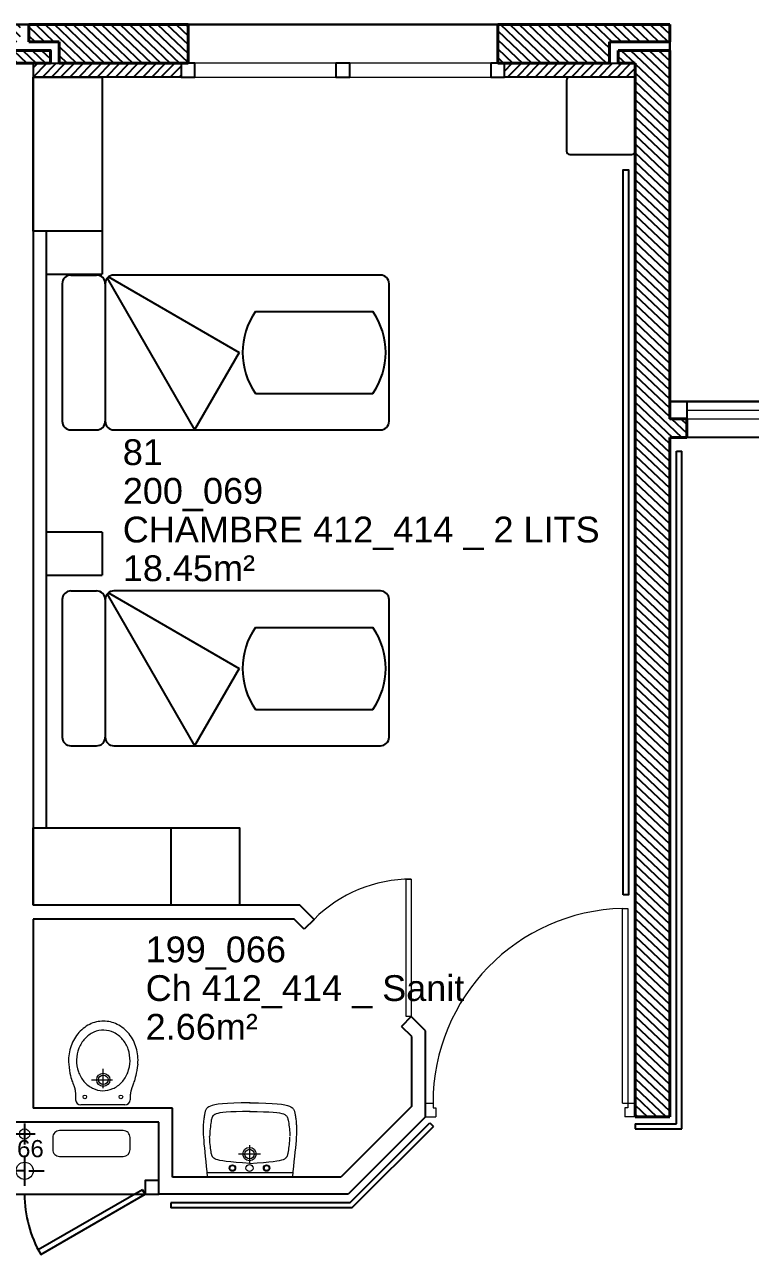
# Model space of a CAD drawing. Header units: metres. Extents: x -8 to 211, y -5 to 116.
# Drawn here: x 198.2 to 202.42, y 64.97 to 72.12 of the extents above; entities that cross this region are included whole.
import ezdxf

# ---------------------------------------------------------------- set-up
doc = ezdxf.new("R2010")
doc.units = ezdxf.units.M
doc.header["$LTSCALE"] = 0.6
doc.header["$MEASUREMENT"] = 0
doc.linetypes.add('CONTINU', pattern=[0])
doc.layers.get('0').update_dxf_attribs({"linetype": 'CONTINUOUS'})
for name, color, linetype in [('009 main courante', 181, 'CONTINUOUS'), ('400 Lits', 150, 'CONTINUOUS'), ('A_AGENC', 204, 'CONTINUOUS'), ('A_EQMP', 142, 'CONTINUOUS'), ('A_Etiqu_Gaine', 8, 'CONTINUOUS'), ('A_Etiqu_Gaine_ancien', 8, 'CONTINUOUS'), ('A_Etiqu_Gaine_code', 8, 'CONTINUOUS'), ('A_Etiqu_Local', 8, 'CONTINUOUS'), ('A_Etiqu_Local_ancien', 8, 'CONTINUOUS'), ('A_HACH_CLOIS', 7, 'CONTINU'), ('A_HACH_STRUC', 7, 'CONTINUOUS'), ('A_MUR_CLOIS', 8, 'CONTINU'), ('A_MURS_ALÈG', 7, 'CONTINU')]:
    doc.layers.add(name, color=color, linetype=linetype)
for name, color, linetype, lineweight in [('A_CHASS', 4, 'CONTINU', 0), ('A_MURS_STRU', 7, 'CONTINU', 40), ('A_PORTE', 8, 'CONTINU', 0), ('A_SANI', 5, 'CONTINU', 0), ('CONTOUR', 54, 'CONTINUOUS', 30)]:
    doc.layers.add(name, color=color, linetype=linetype, lineweight=lineweight)
doc.styles.add('Attribut', font='arial.ttf')

# ---------------------------------------------------------------- blocks, each defined once
blk = doc.blocks.new('A_Etiqu_Local')
at = {"style": 'Attribut', "flags": 1}
for tag, p in [('CODE_HOPITAL', (-0.4463, 1.632)), ('CODE_SITE', (-0.4463, 1.407)), ('CODE_BATIMENT', (-0.4463, 1.182)), ('CODE_SECTEUR', (-0.4463, 0.957)), ('CODE_ETAGE', (-0.4463, 0.732)), ('NOM_NORMALISE', (-0.4463, -0.843)), ('SECTEUR_ACTIVITE', (-0.4463, -1.068)), ('SOUS_SECTEUR_ACTIVITE', (-0.4463, -1.293)), ('VOLUME', (-0.4463, -1.518)), ('SERVICE', (-0.4463, -1.743)), ('CODE_UG', (-0.4463, -1.968)), ('CODE_UA', (-0.4463, -2.193)), ('CODE_POLE', (-0.4463, -2.418)), ('OCCUPANT_EXTERNE', (-0.4463, -2.643)), ('DISPONIBILITE', (-0.4463, -2.868)), ('ACCES_HANDICAPES', (-0.4463, -3.093)), ('NATURE_SOL', (-0.4463, -3.318)), ('RISQUE_LABORATOIRE', (-0.4463, -3.543)), ('AMIANTE', (-0.4463, -3.768))]:
    blk.add_attdef(tag, p, '', height=0.15, dxfattribs=at)
at = {"layer": 'A_Etiqu_Local', "style": 'Attribut'}
for tag, p in [('CODE_PIECE', (-0.4463, 0.282)), ('NOM_USAGE', (-0.4463, 0.057)), ('SURFACE', (-0.4463, -0.168))]:
    blk.add_attdef(tag, p, '', height=0.15, dxfattribs=at)
at = {"layer": 'A_Etiqu_Local_ancien', "style": 'Attribut'}
blk.add_attdef('CODE_PIECE_ANCIEN', (-0.4463, 0.507), '', height=0.15, dxfattribs=at)
blk = doc.blocks.new('A_Etiqu_Gaine')
at = {"style": 'Attribut', "flags": 1}
for tag, p in [('CODE_HOPITAL', (-0.4323, 0.8651)), ('CODE_SITE', (-0.4323, 0.7151)), ('CODE_BATIMENT', (-0.4323, 0.5651)), ('CODE_SECTEUR', (-0.4323, 0.4151)), ('CODE_ETAGE', (-0.4323, 0.2651)), ('NOM_NORMALISE', (-0.4323, -0.3349)), ('SECTEUR_ACTIVITE', (-0.4323, -0.4849)), ('SOUS_SECTEUR_ACTIVITE', (-0.4323, -0.6349)), ('SURFACE', (-0.4323, -0.7849)), ('CODE_UG', (-0.4323, -0.9349)), ('CODE_POLE', (-0.4323, -1.0849)), ('AMIANTE', (-0.4323, -1.2349))]:
    blk.add_attdef(tag, p, '', height=0.1, dxfattribs=at)
at = {"layer": 'A_Etiqu_Gaine', "style": 'Attribut'}
blk.add_attdef('NOM_USAGE', (-0.4323, -0.1849), '', height=0.1, dxfattribs=at)
at = {"layer": 'A_Etiqu_Gaine_ancien', "style": 'Attribut'}
blk.add_attdef('CODE_PIECE_ANCIEN', (-0.4323, 0.1151), '', height=0.1, dxfattribs=at)
at = {"layer": 'A_Etiqu_Gaine_code', "style": 'Attribut'}
blk.add_attdef('CODE_PIECE', (-0.4323, -0.0349), '', height=0.1, dxfattribs=at)

msp = doc.modelspace()

# ---------------------------------------------------------------- hatches: boundary and pattern name
at = {"layer": 'A_HACH_CLOIS'}
h = msp.add_hatch(dxfattribs=at)
h.set_pattern_fill('ANSI31', color=8, scale=0.3, style=0)
h.set_pattern_definition([(45, (198.250124, 71.8158), (-0.0265165, 0.0265165), [])])
h.paths.add_polyline_path([(201.7499, 71.8958), (200.9899, 71.8958), (200.9899, 71.8158), (201.7499, 71.8158)])
h.paths.add_polyline_path([(199.1099, 71.8958), (198.2501, 71.8958), (198.2501, 71.8158), (199.1099, 71.8158)])
at = {"layer": 'A_HACH_STRUC', "linetype": 'Continuous'}
h = msp.add_hatch(dxfattribs=at)
h.set_pattern_fill('ANSI31', color=8, scale=0.3, angle=-88.5553, style=0)
h.set_pattern_definition([(316.4447, (197.250147, 71.895803), (0.02583954, 0.0271766), [])])
h.paths.add_polyline_path([(199.1499, 72.1208), (198.225, 72.1208), (198.225, 72.0208), (198.4, 72.0208), (198.4, 71.8958), (199.1499, 71.8958)])
h.paths.add_polyline_path([(198, 72.0208), (198.175, 72.0208), (198.175, 72.1208), (197.2501, 72.1208), (197.2501, 71.8958), (197.2898, 71.8958), (198, 71.8958)])
h = msp.add_hatch(dxfattribs=at)
h.set_pattern_fill('ANSI31', color=8, scale=0.3, angle=-88.5553, style=0)
h.set_pattern_definition([(316.4447, (200.95005, 65.77093), (0.02583954, 0.0271766), [])])
h.paths.add_polyline_path([(201.9499, 69.7208), (202.0499, 69.7208), (202.0499, 69.8294), (201.9499, 69.8294), (201.9499, 71.9708), (201.6499, 71.9708), (201.6499, 71.8958), (201.7499, 71.8958), (201.7499, 71.8158), (201.7499, 65.7709), (201.9499, 65.7709), (201.9499, 66.9396), (201.9499, 67.021)])
h.paths.add_polyline_path([(201.5999, 72.0208), (201.9499, 72.0208), (201.9499, 72.1208), (200.95, 72.1208), (200.95, 71.8958), (201.5999, 71.8958)])
h = msp.add_hatch(dxfattribs=at)
h.set_pattern_fill('ANSI31', color=8, scale=0.3, angle=-88.5553, style=0)
h.set_pattern_definition([(316.445, (198.05003, 71.895803), (0.0258395, 0.0271766), [])])
h.paths.add_polyline_path([(198.35, 71.9708), (198.05, 71.9708), (198.05, 71.8958), (198.2499, 71.8958), (198.35, 71.8958)])

# ---------------------------------------------------------------- linework, layer by layer
at = {"layer": '009 main courante', "color": 8, "linetype": 'Continuous'}
for p, q in [((201.9899, 65.7309), (201.9899, 69.6408)), ((201.9899, 69.6408), (202.0199, 69.6408)), ((202.0199, 65.7009), (202.0199, 69.6408)), ((200.0904, 65.2709), (200.555, 65.7356)), ((200.1028, 65.2409), (200.5762, 65.7144)), ((200.555, 65.7356), (200.5762, 65.7144)), ((201.7499, 65.7309), (201.7499, 65.7009)), ((201.7499, 65.7309), (201.9899, 65.7309)), ((201.7499, 65.7009), (202.0199, 65.7009)), ((199.0495, 65.2709), (199.0494, 65.2409)), ((200.0904, 65.2709), (199.0494, 65.2709)), ((200.1028, 65.2409), (199.0494, 65.2409))]:
    msp.add_line(p, q, dxfattribs=at)
msp.add_lwpolyline([(201.6799, 67.0608), (201.6799, 71.2758), (201.7099, 71.2758), (201.7099, 67.0608)], close=True, dxfattribs=at)
at = {"layer": '400 Lits', "color": 8, "linetype": 'Continuous'}
for p, q in [((198.4684, 70.6646), (198.6184, 70.6646)), ((198.6793, 70.6458), (199.188, 69.7646)), ((198.6872, 70.6537), (199.4478, 70.2146)), ((200.2684, 70.6646), (198.7181, 70.6646)), ((198.4184, 70.6146), (198.4184, 69.8146)), ((198.6684, 70.6146), (198.6684, 69.8146)), ((198.6684, 70.6146), (198.6684, 69.8146)), ((198.6684, 70.6146), (198.6684, 69.8146)), ((200.3184, 69.8146), (200.3184, 70.6146)), ((199.5423, 70.4532), (200.2239, 70.4532)), ((199.4478, 70.2146), (199.188, 69.7646)), ((199.5423, 69.9761), (200.2239, 69.9761)), ((198.4684, 69.7646), (198.6184, 69.7646)), ((198.7181, 69.7646), (200.2684, 69.7646)), ((198.4684, 68.8279), (198.6184, 68.8279)), ((198.6793, 68.8091), (199.188, 67.9279)), ((198.6872, 68.817), (199.4478, 68.3779)), ((200.2684, 68.8279), (198.7181, 68.8279)), ((198.4184, 68.7779), (198.4184, 67.9779)), ((198.6684, 68.7779), (198.6684, 67.9779)), ((198.6684, 68.7779), (198.6684, 67.9779)), ((198.6684, 68.7779), (198.6684, 67.9779)), ((200.3184, 67.9779), (200.3184, 68.7779)), ((199.5423, 68.6165), (200.2239, 68.6165)), ((199.4478, 68.3779), (199.188, 67.9279)), ((199.5423, 68.1394), (200.2239, 68.1394)), ((198.4684, 67.9279), (198.6184, 67.9279)), ((198.7181, 67.9279), (200.2684, 67.9279))]:
    msp.add_line(p, q, dxfattribs=at)
for centre, radius, start, end in [((198.4684, 70.6146), 0.05, 89.99996, 180.00004), ((198.6184, 70.6146), 0.05, 0.00006, 89.99994), ((198.7184, 70.6146), 0.05, 90.00006, 179.99994), ((200.2684, 70.6146), 0.05, 0.00168, 90.00176), ((199.8831, 70.2146), 0.416, 145.00777, 214.99254), ((199.8831, 70.2146), 0.416, 325.00791, 34.99193), ((198.4684, 69.8146), 0.05, 180.00168, 270.00176), ((198.6184, 69.8146), 0.05, 269.99824, 359.99832), ((198.7184, 69.8146), 0.05, 180.00168, 270.00176), ((200.2684, 69.8146), 0.05, 269.99948, 359.99937), ((198.4684, 68.7779), 0.05, 89.99996, 180.00004), ((198.6184, 68.7779), 0.05, 0.00006, 89.99994), ((198.7184, 68.7779), 0.05, 90.00006, 179.99994), ((200.2684, 68.7779), 0.05, 0.00168, 90.00176), ((199.8831, 68.3779), 0.416, 145.00777, 214.99254), ((199.8831, 68.3779), 0.416, 325.00791, 34.99193), ((198.4684, 67.9779), 0.05, 180.00168, 270.00176), ((198.6184, 67.9779), 0.05, 269.99824, 359.99832), ((198.7184, 67.9779), 0.05, 180.00168, 270.00176), ((200.2684, 67.9779), 0.05, 269.99948, 359.99937)]:
    msp.add_arc(centre, radius, start, end, dxfattribs=at)
at = {"layer": 'A_AGENC', "color": 8, "linetype": 'Continuous'}
for points in [[(197.4999, 65.3209), (197.4999, 65.4009), (197.4199, 65.4009), (197.4199, 65.3209), (198.9799, 65.3209)], [(198.9799, 65.3209), (198.9799, 65.4009), (198.8999, 65.4009), (198.8999, 65.3209)]]:
    msp.add_lwpolyline(points, dxfattribs=at)
msp.add_lwpolyline([(198.8849, 65.3469), (198.2787, 64.9969), (198.2937, 64.9709), (198.8999, 65.3209)], close=True, dxfattribs=at)
msp.add_arc((198.8999, 65.3209), 0.7, 179.99999, 209.99999, dxfattribs=at)
at = {"layer": 'A_CHASS', "color": 8, "linetype": 'Continuous'}
for p, q in [((200.9099, 71.8958), (199.1899, 71.8958)), ((199.1899, 71.8158), (200.9099, 71.8158)), ((202.0499, 69.9294), (203.5499, 69.9294)), ((202.0499, 69.8794), (203.5499, 69.8794)), ((202.0499, 69.8294), (203.5499, 69.8294))]:
    msp.add_line(p, q, dxfattribs=at)
at = {"layer": 'A_EQMP', "color": 8, "linetype": 'Continuous'}
for p, q in [((198.6501, 71.8158), (198.6501, 70.6708)), ((198.325, 70.9208), (198.325, 67.4509)), ((198.325, 70.6708), (198.6501, 70.6708)), ((198.6501, 69.1708), (198.325, 69.1708)), ((198.6501, 69.1708), (198.6501, 68.9208)), ((198.325, 68.9208), (198.6501, 68.9208)), ((199.0501, 67.4509), (199.0501, 67.0009)), ((198.2, 65.7324), (198.2, 65.6094)), ((198.2615, 65.6709), (198.1385, 65.6709)), ((198.2, 65.545), (198.2, 65.3693)), ((198.2, 65.4571), (198.1122, 65.4571)), ((198.2251, 65.4571), (198.3129, 65.4571))]:
    msp.add_line(p, q, dxfattribs=at)
msp.add_lwpolyline([(198.6501, 70.9208), (198.2501, 70.9208), (198.2501, 71.8158), (198.6501, 71.8158)], dxfattribs=at)
msp.add_lwpolyline([(201.7499, 71.8158), (201.3699, 71.8158, 0.414214), (201.3499, 71.7958), (201.3499, 71.3858, 0.414214), (201.3699, 71.3658), (201.7299, 71.3658, 0.414213), (201.7499, 71.3858), (201.7499, 71.8158)], format="xyb", dxfattribs=at)
msp.add_lwpolyline([(198.2501, 67.0009), (198.2501, 67.4509), (199.4501, 67.4509), (199.4501, 67.0009)], close=True, dxfattribs=at)
at = {"layer": 'A_MUR_CLOIS', "color": 8, "linetype": 'Continuous'}
for p, q in [((198.2499, 71.8958), (198.2499, 67.0009)), ((199.8001, 67.0009), (198.2499, 67.0009)), ((199.8823, 66.9188), (199.8001, 67.0009)), ((198.2499, 66.9209), (198.2499, 65.8205)), ((199.767, 66.9209), (198.2499, 66.9209)), ((199.8257, 66.8622), (199.767, 66.9209)), ((199.8823, 66.9188), (199.8257, 66.8622)), ((200.448, 66.3531), (200.3914, 66.2965)), ((200.5301, 66.2709), (200.448, 66.3531)), ((200.4501, 66.2378), (200.3914, 66.2965)), ((200.4501, 65.8324), (200.4501, 66.2378)), ((200.5301, 65.7709), (200.5301, 66.2709)), ((199.0599, 65.8205), (198.2499, 65.8205)), ((199.0599, 65.4209), (199.0599, 65.8205)), ((200.4501, 65.8324), (200.0387, 65.4209)), ((198.9799, 65.7405), (197.4199, 65.7405)), ((198.9799, 65.3209), (198.9799, 65.7405)), ((200.5301, 65.7709), (200.0801, 65.3209)), ((200.0387, 65.4209), (199.0599, 65.4209)), ((200.0801, 65.3209), (198.9799, 65.3209))]:
    msp.add_line(p, q, dxfattribs=at)
msp.add_lwpolyline([(198.2501, 71.8958), (199.1103, 71.8958), (199.1103, 71.8158), (198.2501, 71.8158)], dxfattribs=at)
for points in [[(199.1099, 71.8958), (199.1099, 71.8158), (199.1899, 71.8158), (199.1899, 71.8958)], [(200.0099, 71.8958), (200.0099, 71.8158), (200.0899, 71.8158), (200.0899, 71.8958)], [(200.9099, 71.8958), (200.9099, 71.8158), (200.9899, 71.8158), (200.9899, 71.8958)], [(201.7499, 71.8958), (201.7499, 71.8158), (200.9899, 71.8158), (200.9899, 71.8958)], [(202.0499, 69.8294), (201.9499, 69.8294), (201.9499, 69.9294), (202.0499, 69.9294)]]:
    msp.add_lwpolyline(points, close=True, dxfattribs=at)
at = {"layer": 'A_MURS_ALÈG', "color": 8, "ltscale": 200}
for p, q in [((199.1499, 72.1208), (200.95, 72.1208)), ((203.5499, 69.7208), (202.0499, 69.7208))]:
    msp.add_line(p, q, dxfattribs=at)
at = {"layer": 'A_MURS_STRU', "color": 8, "linetype": 'Continuous'}
for p, q in [((198.225, 72.1208), (199.1499, 72.1208)), ((198.225, 72.1208), (198.225, 72.0208)), ((199.1499, 72.1208), (199.1499, 71.8958)), ((201.9499, 72.1208), (200.95, 72.1208)), ((200.95, 72.1208), (200.95, 71.8958)), ((201.9499, 72.1208), (201.9499, 72.0208)), ((198.225, 72.0208), (198.4, 72.0208)), ((198.4, 72.0208), (198.4, 71.8958)), ((201.9499, 72.0208), (201.5999, 72.0208)), ((201.5999, 72.0208), (201.5999, 71.8958)), ((201.6499, 71.8958), (201.6499, 71.9708)), ((201.6499, 71.9708), (201.9499, 71.9708)), ((201.9499, 69.8294), (201.9499, 71.9708)), ((198.4, 71.8958), (199.1499, 71.8958)), ((201.5999, 71.8958), (200.95, 71.8958)), ((201.7499, 71.8958), (201.6499, 71.8958)), ((201.7499, 71.8958), (201.7499, 65.7709)), ((202.0499, 69.8294), (201.9499, 69.8294)), ((202.0499, 69.7208), (202.0499, 69.8294)), ((201.9499, 65.7709), (201.9499, 69.7208)), ((202.0499, 69.7208), (201.9499, 69.7208)), ((201.7499, 65.7709), (201.9499, 65.7709))]:
    msp.add_line(p, q, dxfattribs=at)
msp.add_lwpolyline([(198.35, 71.8958), (198.35, 71.9708), (198.05, 71.9708), (198.05, 71.8958), (198.35, 71.8958)], dxfattribs=at)
at = {"layer": 'A_PORTE', "color": 8, "linetype": 'Continuous'}
for p, q in [((200.418, 66.3531), (200.418, 67.1531)), ((200.418, 67.1531), (200.448, 67.1531)), ((200.448, 67.1531), (200.448, 66.3531)), ((201.676, 65.8509), (201.676, 66.9825)), ((201.676, 66.9825), (201.706, 66.9825)), ((201.706, 66.9825), (201.706, 65.8231)), ((200.448, 66.3531), (200.418, 66.3531)), ((200.5301, 65.7709), (200.5301, 65.8509)), ((200.5301, 65.8509), (200.574, 65.8509)), ((200.574, 65.8509), (200.574, 65.8231)), ((201.676, 65.8509), (201.7499, 65.8509)), ((201.7499, 65.7709), (201.7499, 65.8509)), ((200.574, 65.8231), (200.59, 65.8231)), ((200.59, 65.8231), (200.59, 65.7709)), ((201.69, 65.8231), (201.69, 65.7709)), ((201.706, 65.8231), (201.69, 65.8231)), ((200.5301, 65.7709), (200.59, 65.7709)), ((201.7499, 65.7709), (201.69, 65.7709))]:
    msp.add_line(p, q, dxfattribs=at)
for centre, radius, start, end in [((200.448, 66.3531), 0.8, 90, 135.00001), ((201.706, 65.8509), 1.132, 91.51862, 180)]:
    msp.add_arc(centre, radius, start, end, dxfattribs=at)
at = {"layer": 'A_SANI', "color": 8, "linetype": 'Continuous'}
for p, q in [((198.4572, 66.0766), (198.4589, 66.0572)), ((198.8576, 66.0766), (198.8547, 66.0572)), ((198.4589, 66.0572), (198.461, 66.04)), ((198.461, 66.04), (198.4634, 66.0248)), ((198.4634, 66.0248), (198.4661, 66.0115)), ((198.4661, 66.0115), (198.4689, 65.9999)), ((198.4689, 65.9999), (198.4718, 65.9897)), ((198.6574, 65.9374), (198.6574, 66.0497)), ((198.8433, 65.9999), (198.8407, 65.9897)), ((198.8461, 66.0115), (198.8433, 65.9999)), ((198.8489, 66.0248), (198.8461, 66.0115)), ((198.8517, 66.04), (198.8489, 66.0248)), ((198.8547, 66.0572), (198.8517, 66.04)), ((198.4718, 65.9897), (198.4748, 65.9809)), ((198.4748, 65.9809), (198.4776, 65.9733)), ((198.4776, 65.9733), (198.4803, 65.9668)), ((198.4803, 65.9668), (198.4827, 65.961)), ((198.4827, 65.961), (198.4838, 65.9584)), ((198.4838, 65.9584), (198.4848, 65.956)), ((198.4848, 65.956), (198.4858, 65.9536)), ((198.4858, 65.9536), (198.4866, 65.9514)), ((198.4866, 65.9514), (198.4875, 65.9493)), ((198.4875, 65.9493), (198.4882, 65.9472)), ((198.4882, 65.9472), (198.4889, 65.9451)), ((198.4889, 65.9451), (198.4896, 65.9431)), ((198.4896, 65.9431), (198.4902, 65.941)), ((198.4902, 65.941), (198.4908, 65.9389)), ((198.4908, 65.9389), (198.4913, 65.9368)), ((198.4913, 65.9368), (198.4918, 65.9346)), ((198.4918, 65.9346), (198.4922, 65.9324)), ((198.4922, 65.9324), (198.4927, 65.9302)), ((198.4927, 65.9302), (198.4931, 65.9279)), ((198.4931, 65.9279), (198.4934, 65.9256)), ((198.4934, 65.9256), (198.4938, 65.9233)), ((198.4938, 65.9233), (198.4941, 65.921)), ((198.589, 65.9862), (198.7111, 65.9862)), ((198.8185, 65.9233), (198.818, 65.921)), ((198.8192, 65.9256), (198.8185, 65.9233)), ((198.8198, 65.9279), (198.8192, 65.9256)), ((198.8205, 65.9302), (198.8198, 65.9279)), ((198.8212, 65.9324), (198.8205, 65.9302)), ((198.8219, 65.9346), (198.8212, 65.9324)), ((198.8227, 65.9368), (198.8219, 65.9346)), ((198.8234, 65.9389), (198.8227, 65.9368)), ((198.8241, 65.941), (198.8234, 65.9389)), ((198.8249, 65.9431), (198.8241, 65.941)), ((198.8256, 65.9451), (198.8249, 65.9431)), ((198.8264, 65.9472), (198.8256, 65.9451)), ((198.8272, 65.9493), (198.8264, 65.9472)), ((198.828, 65.9514), (198.8272, 65.9493)), ((198.8288, 65.9536), (198.828, 65.9514)), ((198.8297, 65.956), (198.8288, 65.9536)), ((198.8306, 65.9584), (198.8297, 65.956)), ((198.8315, 65.961), (198.8306, 65.9584)), ((198.8336, 65.9668), (198.8315, 65.961)), ((198.8358, 65.9733), (198.8336, 65.9668)), ((198.8382, 65.9809), (198.8358, 65.9733)), ((198.8407, 65.9897), (198.8382, 65.9809)), ((198.4941, 65.921), (198.4944, 65.9188)), ((198.4944, 65.9188), (198.4946, 65.9165)), ((198.4946, 65.9165), (198.4951, 65.9121)), ((198.4951, 65.9121), (198.4954, 65.9078)), ((198.4954, 65.9078), (198.4957, 65.9035)), ((198.4957, 65.9035), (198.4959, 65.8992)), ((198.4959, 65.8992), (198.496, 65.8949)), ((198.496, 65.8949), (198.4961, 65.8906)), ((198.4961, 65.8906), (198.4962, 65.8863)), ((198.4962, 65.8863), (198.4962, 65.8818)), ((198.4962, 65.8818), (198.4962, 65.8772)), ((198.4962, 65.8772), (198.4962, 65.8725)), ((198.4962, 65.8725), (198.4964, 65.8693)), ((198.8136, 65.8725), (198.8135, 65.8693)), ((198.8137, 65.8818), (198.8136, 65.8772)), ((198.8136, 65.8772), (198.8136, 65.8725)), ((198.8138, 65.8906), (198.8137, 65.8863)), ((198.8137, 65.8863), (198.8137, 65.8818)), ((198.814, 65.8949), (198.8138, 65.8906)), ((198.8143, 65.8992), (198.814, 65.8949)), ((198.8147, 65.9035), (198.8143, 65.8992)), ((198.8153, 65.9078), (198.8147, 65.9035)), ((198.816, 65.9121), (198.8153, 65.9078)), ((198.8169, 65.9165), (198.816, 65.9121)), ((198.8174, 65.9188), (198.8169, 65.9165)), ((198.818, 65.921), (198.8174, 65.9188)), ((199.4162, 65.8506), (199.3798, 65.8489)), ((199.4598, 65.8519), (199.4162, 65.8506)), ((199.5112, 65.8526), (199.4598, 65.8519)), ((199.5073, 65.8526), (199.5587, 65.8519)), ((199.5587, 65.8519), (199.6022, 65.8506)), ((199.6022, 65.8506), (199.6387, 65.8489)), ((198.7835, 65.8405), (198.5263, 65.8405)), ((199.2451, 65.78), (199.2441, 65.7739)), ((199.2461, 65.7857), (199.2451, 65.78)), ((199.2471, 65.791), (199.2461, 65.7857)), ((199.2482, 65.7959), (199.2471, 65.791)), ((199.2493, 65.8003), (199.2482, 65.7959)), ((199.2505, 65.8043), (199.2493, 65.8003)), ((199.2519, 65.808), (199.2505, 65.8043)), ((199.2534, 65.8114), (199.2519, 65.808)), ((199.2551, 65.8144), (199.2534, 65.8114)), ((199.257, 65.8173), (199.2551, 65.8144)), ((199.2591, 65.8199), (199.257, 65.8173)), ((199.2615, 65.8224), (199.2591, 65.8199)), ((199.2643, 65.8248), (199.2615, 65.8224)), ((199.2709, 65.8294), (199.2643, 65.8248)), ((199.2796, 65.8335), (199.2709, 65.8294)), ((199.2911, 65.8374), (199.2796, 65.8335)), ((199.3062, 65.8409), (199.2911, 65.8374)), ((199.3255, 65.844), (199.3062, 65.8409)), ((199.3498, 65.8466), (199.3255, 65.844)), ((199.3798, 65.8489), (199.3498, 65.8466)), ((199.6387, 65.8489), (199.6687, 65.8466)), ((199.6687, 65.8466), (199.693, 65.844)), ((199.693, 65.844), (199.7123, 65.8409)), ((199.7123, 65.8409), (199.7273, 65.8374)), ((199.7273, 65.8374), (199.7389, 65.8335)), ((199.7389, 65.8335), (199.7476, 65.8294)), ((199.7476, 65.8294), (199.7542, 65.8248)), ((199.7542, 65.8248), (199.7569, 65.8224)), ((199.7569, 65.8224), (199.7593, 65.8199)), ((199.7593, 65.8199), (199.7615, 65.8173)), ((199.7615, 65.8173), (199.7634, 65.8144)), ((199.7634, 65.8144), (199.7651, 65.8114)), ((199.7651, 65.8114), (199.7666, 65.808)), ((199.7666, 65.808), (199.7679, 65.8043)), ((199.7679, 65.8043), (199.7691, 65.8003)), ((199.7691, 65.8003), (199.7702, 65.7959)), ((199.7702, 65.7959), (199.7713, 65.791)), ((199.7713, 65.791), (199.7723, 65.7857)), ((199.7723, 65.7857), (199.7733, 65.78)), ((199.7733, 65.78), (199.7743, 65.7739)), ((199.2378, 65.7117), (199.2376, 65.7061)), ((199.2381, 65.7173), (199.2378, 65.7117)), ((199.2385, 65.7231), (199.2381, 65.7173)), ((199.2389, 65.729), (199.2385, 65.7231)), ((199.2395, 65.7352), (199.2389, 65.729)), ((199.2401, 65.7415), (199.2395, 65.7352)), ((199.2408, 65.7481), (199.2401, 65.7415)), ((199.2416, 65.7546), (199.2408, 65.7481)), ((199.2424, 65.7612), (199.2416, 65.7546)), ((199.2432, 65.7676), (199.2424, 65.7612)), ((199.2441, 65.7739), (199.2432, 65.7676)), ((199.7743, 65.7739), (199.7752, 65.7676)), ((199.7752, 65.7676), (199.7761, 65.7612)), ((199.7761, 65.7612), (199.7769, 65.7546)), ((199.7769, 65.7546), (199.7777, 65.7481)), ((199.7777, 65.7481), (199.7783, 65.7415)), ((199.7783, 65.7415), (199.779, 65.7352)), ((199.779, 65.7352), (199.7795, 65.729)), ((199.7795, 65.729), (199.78, 65.7231)), ((199.78, 65.7231), (199.7804, 65.7173)), ((199.7804, 65.7173), (199.7807, 65.7117)), ((199.7807, 65.7117), (199.7809, 65.7061)), ((198.3634, 65.6505), (198.3634, 65.5805)), ((198.7734, 65.6905), (198.4034, 65.6905)), ((198.8134, 65.5805), (198.8134, 65.6505)), ((199.2375, 65.7005), (199.2374, 65.6947)), ((199.2374, 65.6947), (199.2375, 65.6886)), ((199.2376, 65.7061), (199.2375, 65.7005)), ((199.2375, 65.6886), (199.2377, 65.6823)), ((199.2377, 65.6823), (199.238, 65.6754)), ((199.238, 65.6754), (199.2383, 65.6681)), ((199.2383, 65.6681), (199.2394, 65.6518)), ((199.2394, 65.6518), (199.2409, 65.6332)), ((199.7791, 65.6518), (199.7776, 65.6332)), ((199.7801, 65.6681), (199.7791, 65.6518)), ((199.7805, 65.6754), (199.7801, 65.6681)), ((199.7808, 65.6823), (199.7805, 65.6754)), ((199.7809, 65.6886), (199.7808, 65.6823)), ((199.7809, 65.7061), (199.781, 65.7005)), ((199.781, 65.6947), (199.7809, 65.6886)), ((199.781, 65.7005), (199.781, 65.6947)), ((199.2409, 65.6332), (199.2427, 65.6125)), ((199.2427, 65.6125), (199.2448, 65.5899)), ((199.2448, 65.5899), (199.2471, 65.5655)), ((199.2471, 65.5655), (199.2497, 65.5393)), ((199.5073, 65.6055), (199.5073, 65.5034)), ((199.7713, 65.5655), (199.7687, 65.5393)), ((199.7737, 65.5899), (199.7713, 65.5655)), ((199.7758, 65.6125), (199.7737, 65.5899)), ((199.7776, 65.6332), (199.7758, 65.6125)), ((198.4034, 65.5405), (198.7734, 65.5405)), ((199.2497, 65.5393), (199.2525, 65.5117)), ((199.2525, 65.5117), (199.2554, 65.4826)), ((199.5705, 65.5545), (199.444, 65.5545)), ((199.7659, 65.5117), (199.763, 65.4826)), ((199.7687, 65.5393), (199.7659, 65.5117)), ((199.2554, 65.4826), (199.2585, 65.4523)), ((199.2585, 65.4523), (199.2616, 65.4209)), ((199.7569, 65.4458), (199.2616, 65.4458)), ((199.76, 65.4523), (199.7569, 65.4209)), ((199.763, 65.4826), (199.76, 65.4523)), ((199.7569, 65.4209), (199.2616, 65.4209))]:
    msp.add_line(p, q, dxfattribs=at)
for points in [[(199.5104, 65.8018), (199.4664, 65.8014), (199.4292, 65.8005), (199.3981, 65.7992), (199.3725, 65.7975), (199.3517, 65.7955), (199.3353, 65.7931), (199.3225, 65.7904), (199.3128, 65.7875), (199.3056, 65.7843), (199.3002, 65.781), (199.3002, 65.781), (199.298, 65.7793), (199.296, 65.7775), (199.2944, 65.7757), (199.2929, 65.7737), (199.2916, 65.7716), (199.2905, 65.7693), (199.2895, 65.7668), (199.2886, 65.7641), (199.2878, 65.7612), (199.287, 65.758), (199.287, 65.758), (199.2854, 65.7507), (199.2838, 65.7423), (199.2823, 65.733), (199.2809, 65.723), (199.2796, 65.7124), (199.2784, 65.7013), (199.2774, 65.6899), (199.2766, 65.6784), (199.276, 65.6669), (199.2756, 65.6555)], [(199.507, 65.8018), (199.551, 65.8014), (199.5882, 65.8005), (199.6193, 65.7992), (199.6449, 65.7975), (199.6657, 65.7955), (199.6821, 65.7931), (199.6949, 65.7904), (199.7046, 65.7875), (199.7118, 65.7843), (199.7172, 65.781), (199.7172, 65.781), (199.7194, 65.7793), (199.7214, 65.7775), (199.723, 65.7757), (199.7245, 65.7737), (199.7258, 65.7716), (199.7269, 65.7693), (199.7279, 65.7668), (199.7288, 65.7641), (199.7296, 65.7612), (199.7304, 65.758), (199.7304, 65.758), (199.732, 65.7507), (199.7336, 65.7423), (199.7351, 65.7331), (199.7365, 65.7231), (199.7378, 65.7126), (199.7389, 65.7018), (199.7399, 65.6907), (199.7408, 65.6795), (199.7414, 65.6685), (199.7417, 65.6577)], [(199.5104, 65.4998), (199.4664, 65.5027), (199.4292, 65.5057), (199.3981, 65.5086), (199.3725, 65.5115), (199.3517, 65.5144), (199.3353, 65.5174), (199.3225, 65.5204), (199.3128, 65.5235), (199.3056, 65.5267), (199.3002, 65.53), (199.3002, 65.53), (199.298, 65.5317), (199.296, 65.5335), (199.2944, 65.5354), (199.2929, 65.5374), (199.2916, 65.5395), (199.2905, 65.5417), (199.2895, 65.5442), (199.2886, 65.5469), (199.2878, 65.5499), (199.287, 65.5531), (199.287, 65.5531), (199.2854, 65.5604), (199.2838, 65.5688), (199.2823, 65.578), (199.2809, 65.5881), (199.2796, 65.5987), (199.2784, 65.6098), (199.2774, 65.6212), (199.2766, 65.6327), (199.276, 65.6442), (199.2756, 65.6556)], [(199.507, 65.4998), (199.551, 65.5027), (199.5882, 65.5057), (199.6193, 65.5086), (199.6449, 65.5115), (199.6657, 65.5144), (199.6821, 65.5174), (199.6949, 65.5204), (199.7046, 65.5235), (199.7118, 65.5267), (199.7172, 65.53), (199.7172, 65.53), (199.7194, 65.5317), (199.7214, 65.5335), (199.723, 65.5354), (199.7245, 65.5374), (199.7258, 65.5395), (199.7269, 65.5417), (199.7279, 65.5442), (199.7288, 65.5469), (199.7296, 65.5499), (199.7304, 65.5531), (199.7304, 65.5531), (199.732, 65.5604), (199.7336, 65.5688), (199.7351, 65.578), (199.7365, 65.5879), (199.7378, 65.5984), (199.7389, 65.6093), (199.7399, 65.6204), (199.7408, 65.6316), (199.7414, 65.6426), (199.7417, 65.6534)]]:
    msp.add_lwpolyline(points, dxfattribs=at)
for centre, radius in [((198.6574, 65.9862), 0.0383), ((198.6574, 65.9862), 0.0276), ((198.55, 65.8866), 0.0105), ((198.7599, 65.8866), 0.0105), ((198.2, 65.6709), 0.03), ((199.5073, 65.5545), 0.0387), ((199.5073, 65.5545), 0.0274), ((198.2, 65.4571), 0.05), ((199.5073, 65.473), 0.0204), ((199.4078, 65.473), 0.0189), ((199.4078, 65.473), 0.0144), ((199.6068, 65.473), 0.0189), ((199.6068, 65.473), 0.0144)]:
    msp.add_circle(centre, radius, dxfattribs=at)
for centre, radius, start, end in [((198.6719, 66.1205), 0.2098, 116.51856, 141.02116), ((198.6584, 66.1475), 0.1796, 90.00058, 116.51909), ((198.6584, 66.1484), 0.1787, 63.37719, 90.00017), ((198.6458, 66.1232), 0.2069, 38.66238, 63.37704), ((198.6914, 66.1047), 0.2348, 141.02184, 163.30087), ((198.6797, 66.1058), 0.1761, 137.36056, 158.7182), ((198.6664, 66.118), 0.1581, 113.93805, 137.36027), ((198.6582, 66.1367), 0.1377, 63.69025, 113.96131), ((198.6491, 66.1184), 0.1581, 40.26863, 63.69085), ((198.6354, 66.1067), 0.1761, 18.90989, 40.26754), ((198.6262, 66.1075), 0.232, 16.22047, 38.6625), ((198.7154, 66.0975), 0.26, 163.30008, 184.46277), ((198.7007, 66.0976), 0.1986, 158.71824, 198.93095), ((198.6141, 66.0994), 0.1986, 338.71824, 18.89699), ((198.5997, 66.0998), 0.2596, 355.01901, 16.2201), ((198.6794, 66.0903), 0.1761, 198.90989, 220.26754), ((198.6351, 66.0913), 0.1761, 317.36056, 338.7182), ((198.6656, 66.0787), 0.1581, 220.26863, 243.69085), ((198.6566, 66.0604), 0.1377, 243.69025, 293.92735), ((198.6483, 66.0791), 0.1581, 293.93805, 317.36027), ((198.5263, 65.8705), 0.03, 182.18352, 270), ((198.7835, 65.8705), 0.03, 270, 357.81648), ((198.4034, 65.6505), 0.04, 90.00067, 180.00076), ((198.7734, 65.6505), 0.04, 0.00067, 90.00076), ((198.4034, 65.5805), 0.04, 180.00067, 270.00076), ((198.7734, 65.5805), 0.04, 270.00006, 359.99994)]:
    msp.add_arc(centre, radius, start, end, dxfattribs=at)
at = {"layer": 'CONTOUR', "color": 8}
for points in [[(185.4002, 67.4966), (185.4002, 66.5211), (187.2499, 66.5211), (187.2499, 72.1208), (201.9499, 72.1208), (201.9499, 69.9294), (203.6499, 69.9294), (203.6495, 70.6216)], [(201.9499, 69.9298), (203.6499, 69.9298)]]:
    msp.add_lwpolyline(points, dxfattribs=at)

# ---------------------------------------------------------------- block references
at = {"layer": 'A_Etiqu_Gaine', "color": 8}
msp.add_blockref('A_Etiqu_Gaine', (198.1999, 65.5707), dxfattribs=at).add_auto_attribs({'CODE_PIECE': '198_066', 'NOM_USAGE': 'G34'})
at = {"layer": 'A_Etiqu_Local', "color": 8}
ref = msp.add_blockref('A_Etiqu_Local', (199.2171, 69.0532), dxfattribs=at)
ref.add_attrib('CODE_PIECE', '200_069', (198.7708, 69.3351), dxfattribs={"height": 0.15, "style": 'Attribut'})
ref.add_attrib('CODE_PIECE_ANCIEN', '81', (198.7708, 69.5601), dxfattribs={"layer": 'A_Etiqu_Local_ancien', "height": 0.15, "style": 'Attribut'})
ref.add_attrib('NOM_USAGE', 'CHAMBRE 412_414 _ 2 LITS', (198.7708, 69.1101), dxfattribs={"height": 0.15, "style": 'Attribut'})
ref.add_attrib('SURFACE', '18.45m²', (198.7708, 68.8851), dxfattribs={"height": 0.15, "style": 'Attribut'})
ref = msp.add_blockref('A_Etiqu_Local', (199.35, 66.3872), dxfattribs=at)
ref.add_attrib('CODE_PIECE', '199_066', (198.9037, 66.6692), dxfattribs={"height": 0.15, "style": 'Attribut'})
ref.add_attrib('NOM_USAGE', 'Ch 412_414 _ Sanit', (198.9037, 66.4442), dxfattribs={"height": 0.15, "style": 'Attribut'})
ref.add_attrib('SURFACE', '2.66m²', (198.9037, 66.2192), dxfattribs={"height": 0.15, "style": 'Attribut'})

doc.saveas('drawing.dxf')
